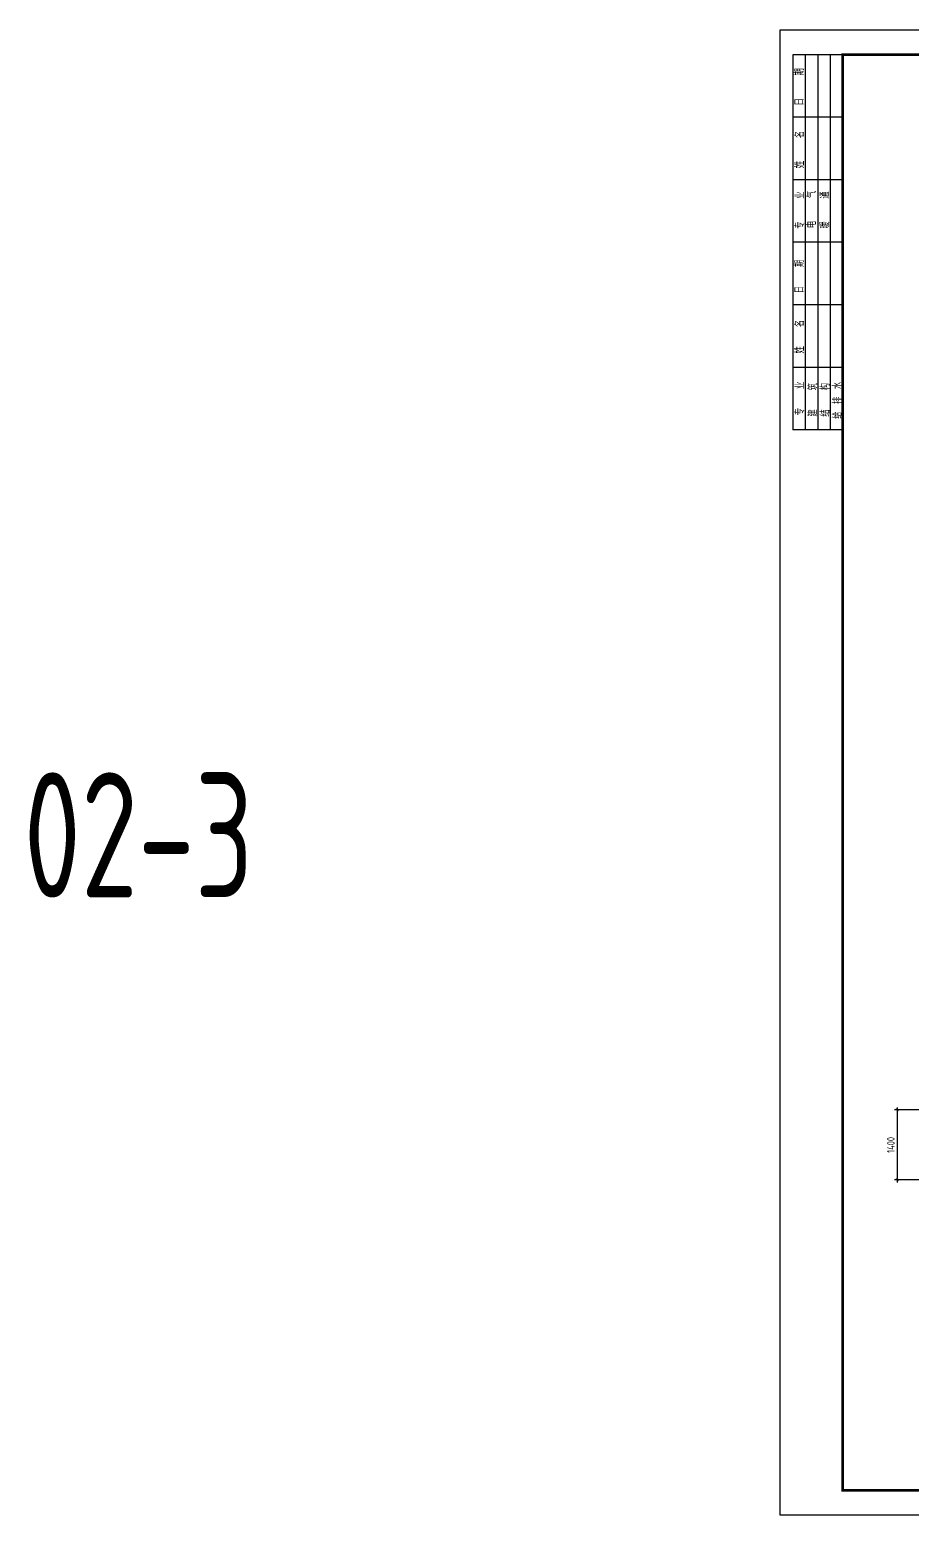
# Model space of a CAD drawing. Extents: x 627893 to 789462, y -407363 to 145317.
# Drawn here: x 627893 to 663190, y -93106 to -33706 of the extents above; entities that cross this region are included whole.
import ezdxf
from ezdxf.enums import TextEntityAlignment as Align

# ---------------------------------------------------------------- set-up
doc = ezdxf.new("R2010")
doc.units = 0
doc.header["$LTSCALE"] = 100
doc.layers.get('0').update_dxf_attribs({"linetype": 'CONTINUOUS'})
doc.layers.get('Defpoints').update_dxf_attribs({"linetype": 'CONTINUOUS'})
for name, color, linetype in [('DIM', 3, 'CONTINUOUS'), ('PUB_TITLE', 4, 'CONTINUOUS'), ('TEXT', 2, 'CONTINUOUS')]:
    doc.layers.add(name, color=color, linetype=linetype)
doc.styles.add('DX', font='tssdeng.shx', dxfattribs={"width": 0.7, "bigfont": 'tssdchn.shx'})
doc.styles.get("Standard").update_dxf_attribs({"font": 'tssdeng.shx', "width": 0.7, "bigfont": 'tssdchn.shx'})
doc.styles.add('TSSD_Dimension', font='Tssdeng.shx', dxfattribs={"width": 0.7, "bigfont": 'tssdchn.shx'})
doc.dimstyles.new('TSSD_50_100', dxfattribs={"dimtxt": 300, "dimasz": 100, "dimexe": 100, "dimexo": 250, "dimgap": 100, "dimtad": 1, "dimdec": 0, "dimlfac": 0.5, "dimzin": 0, "dimdsep": 46, "dimtxsty": 'TSSD_Dimension', "dimblk": 'ARCHTICK', "dimcen": 0, "dimdle": 100, "dimclrt": 7, "dimadec": 0, "dimazin": 0, "dimtfac": 1, "dimtdec": 0, "dimtix": 1, "dimtmove": 2, "dimatfit": 3, "dimfxl": 1, "dimtolj": 1, "dimtzin": 0, "dimarcsym": 0})

# ---------------------------------------------------------------- blocks, each defined once
blk = doc.blocks.new('A1tk')
at = {"layer": 'PUB_TITLE'}
for p, q in [((-602185, -33842), (-602185, -48842)), ((-600185, -33842), (-602185, -33842)), ((-601685, -33842), (-601685, -48842)), ((-601185, -33842), (-601185, -48842)), ((-600685, -33842), (-600685, -48842)), ((-600185, -36342), (-602185, -36342)), ((-600185, -38842), (-602185, -38842)), ((-600185, -41342), (-602185, -41342)), ((-600185, -43842), (-602185, -43842)), ((-600185, -46342), (-602185, -46342)), ((-600185, -48842), (-602185, -48842))]:
    blk.add_line(p, q, dxfattribs=at)
blk.add_lwpolyline([(-602685, -92242), (-602685, -32842), (-518585, -32842), (-518585, -92242)], close=True, dxfattribs=at)
at = {"layer": 'PUB_TITLE', "const_width": 100}
blk.add_lwpolyline([(-600185, -91242), (-519585, -91242), (-519585, -33842), (-600185, -33842)], close=True, dxfattribs=at)
at = {"layer": 'PUB_TITLE', "style": 'DX', "width": 0.7}
for s, p in [('日      期', (-601937, -35126, 2200)), ('姓      名 ', (-601932, -37555)), ('专      业', (-601923, -40056)), ('电      气', (-601453, -40029, 2200)), ('暖      通', (-600919, -40052, 2200)), ('日     期', (-601937, -42711, 2200)), ('姓     名', (-601932, -45116)), ('专     业', (-601923, -47587)), ('建     筑', (-601402, -47640, 2200)), ('结     构', (-600911, -47640, 2200)), ('给  排  水', (-600414, -47660, 2200))]:
    blk.add_text(s, height=320, rotation=90, dxfattribs=at).set_placement(p, align=Align.MIDDLE)
blk = doc.blocks.new('_ArchTick')
at = {"color": 0, "linetype": 'ByBlock', "const_width": 0.4}
blk.add_lwpolyline([(-0.5, -0.5), (0.5, 0.5)], dxfattribs=at)
blk = doc.blocks.new('*D246')
at = {"layer": 'Defpoints', "color": 0}
for p in [(663713, -76897), (662582, -79697), (663713, -79697)]:
    blk.add_point(p, dxfattribs=at)
at = {"layer": 'DIM', "color": 0, "lineweight": -2}
for p, q in [((663463, -76897), (662482, -76897)), ((662582, -76797), (662582, -79797)), ((663463, -79697), (662482, -79697))]:
    blk.add_line(p, q, dxfattribs=at)
at = {"layer": 'DIM', "color": 0, "lineweight": -2, "xscale": 100, "yscale": 100, "zscale": 100}
for p, rotation in [((662582, -76897), 90), ((662582, -79697), 270)]:
    blk.add_blockref('_ArchTick', p, dxfattribs=dict(at, rotation=rotation))
at = {"layer": 'DIM', "color": 7, "insert": (662332, -78297), "char_height": 300, "attachment_point": 5, "rotation": 90, "style": 'TSSD_Dimension'}
blk.add_mtext('\\A1;1400', dxfattribs=at)

msp = doc.modelspace()

# ---------------------------------------------------------------- block references
msp.add_blockref('A1tk', (1260590.7, -864.4))

# ---------------------------------------------------------------- texts
at = {"layer": 'TEXT', "text_generation_flag": 6, "width": 0.7}
msp.add_text('02-3', height=5000, rotation=180, dxfattribs=at).set_placement((627654.5, -68403.5))

# ---------------------------------------------------------------- dimensions: what is measured, and where the dimension line sits
at = {"layer": 'DIM'}
dim = msp.add_linear_dim(base=(662581.6, -79697.3, 0), p1=(663712.5, -76897.3, 0), p2=(663712.5, -79697.3, 0), angle=90, dimstyle='TSSD_50_100', dxfattribs=at)
dim.commit()
dim.dimension.update_dxf_attribs({"geometry": '*D246', "text_midpoint": (662331.6, -78297.3, 0)})

doc.saveas('drawing.dxf')
